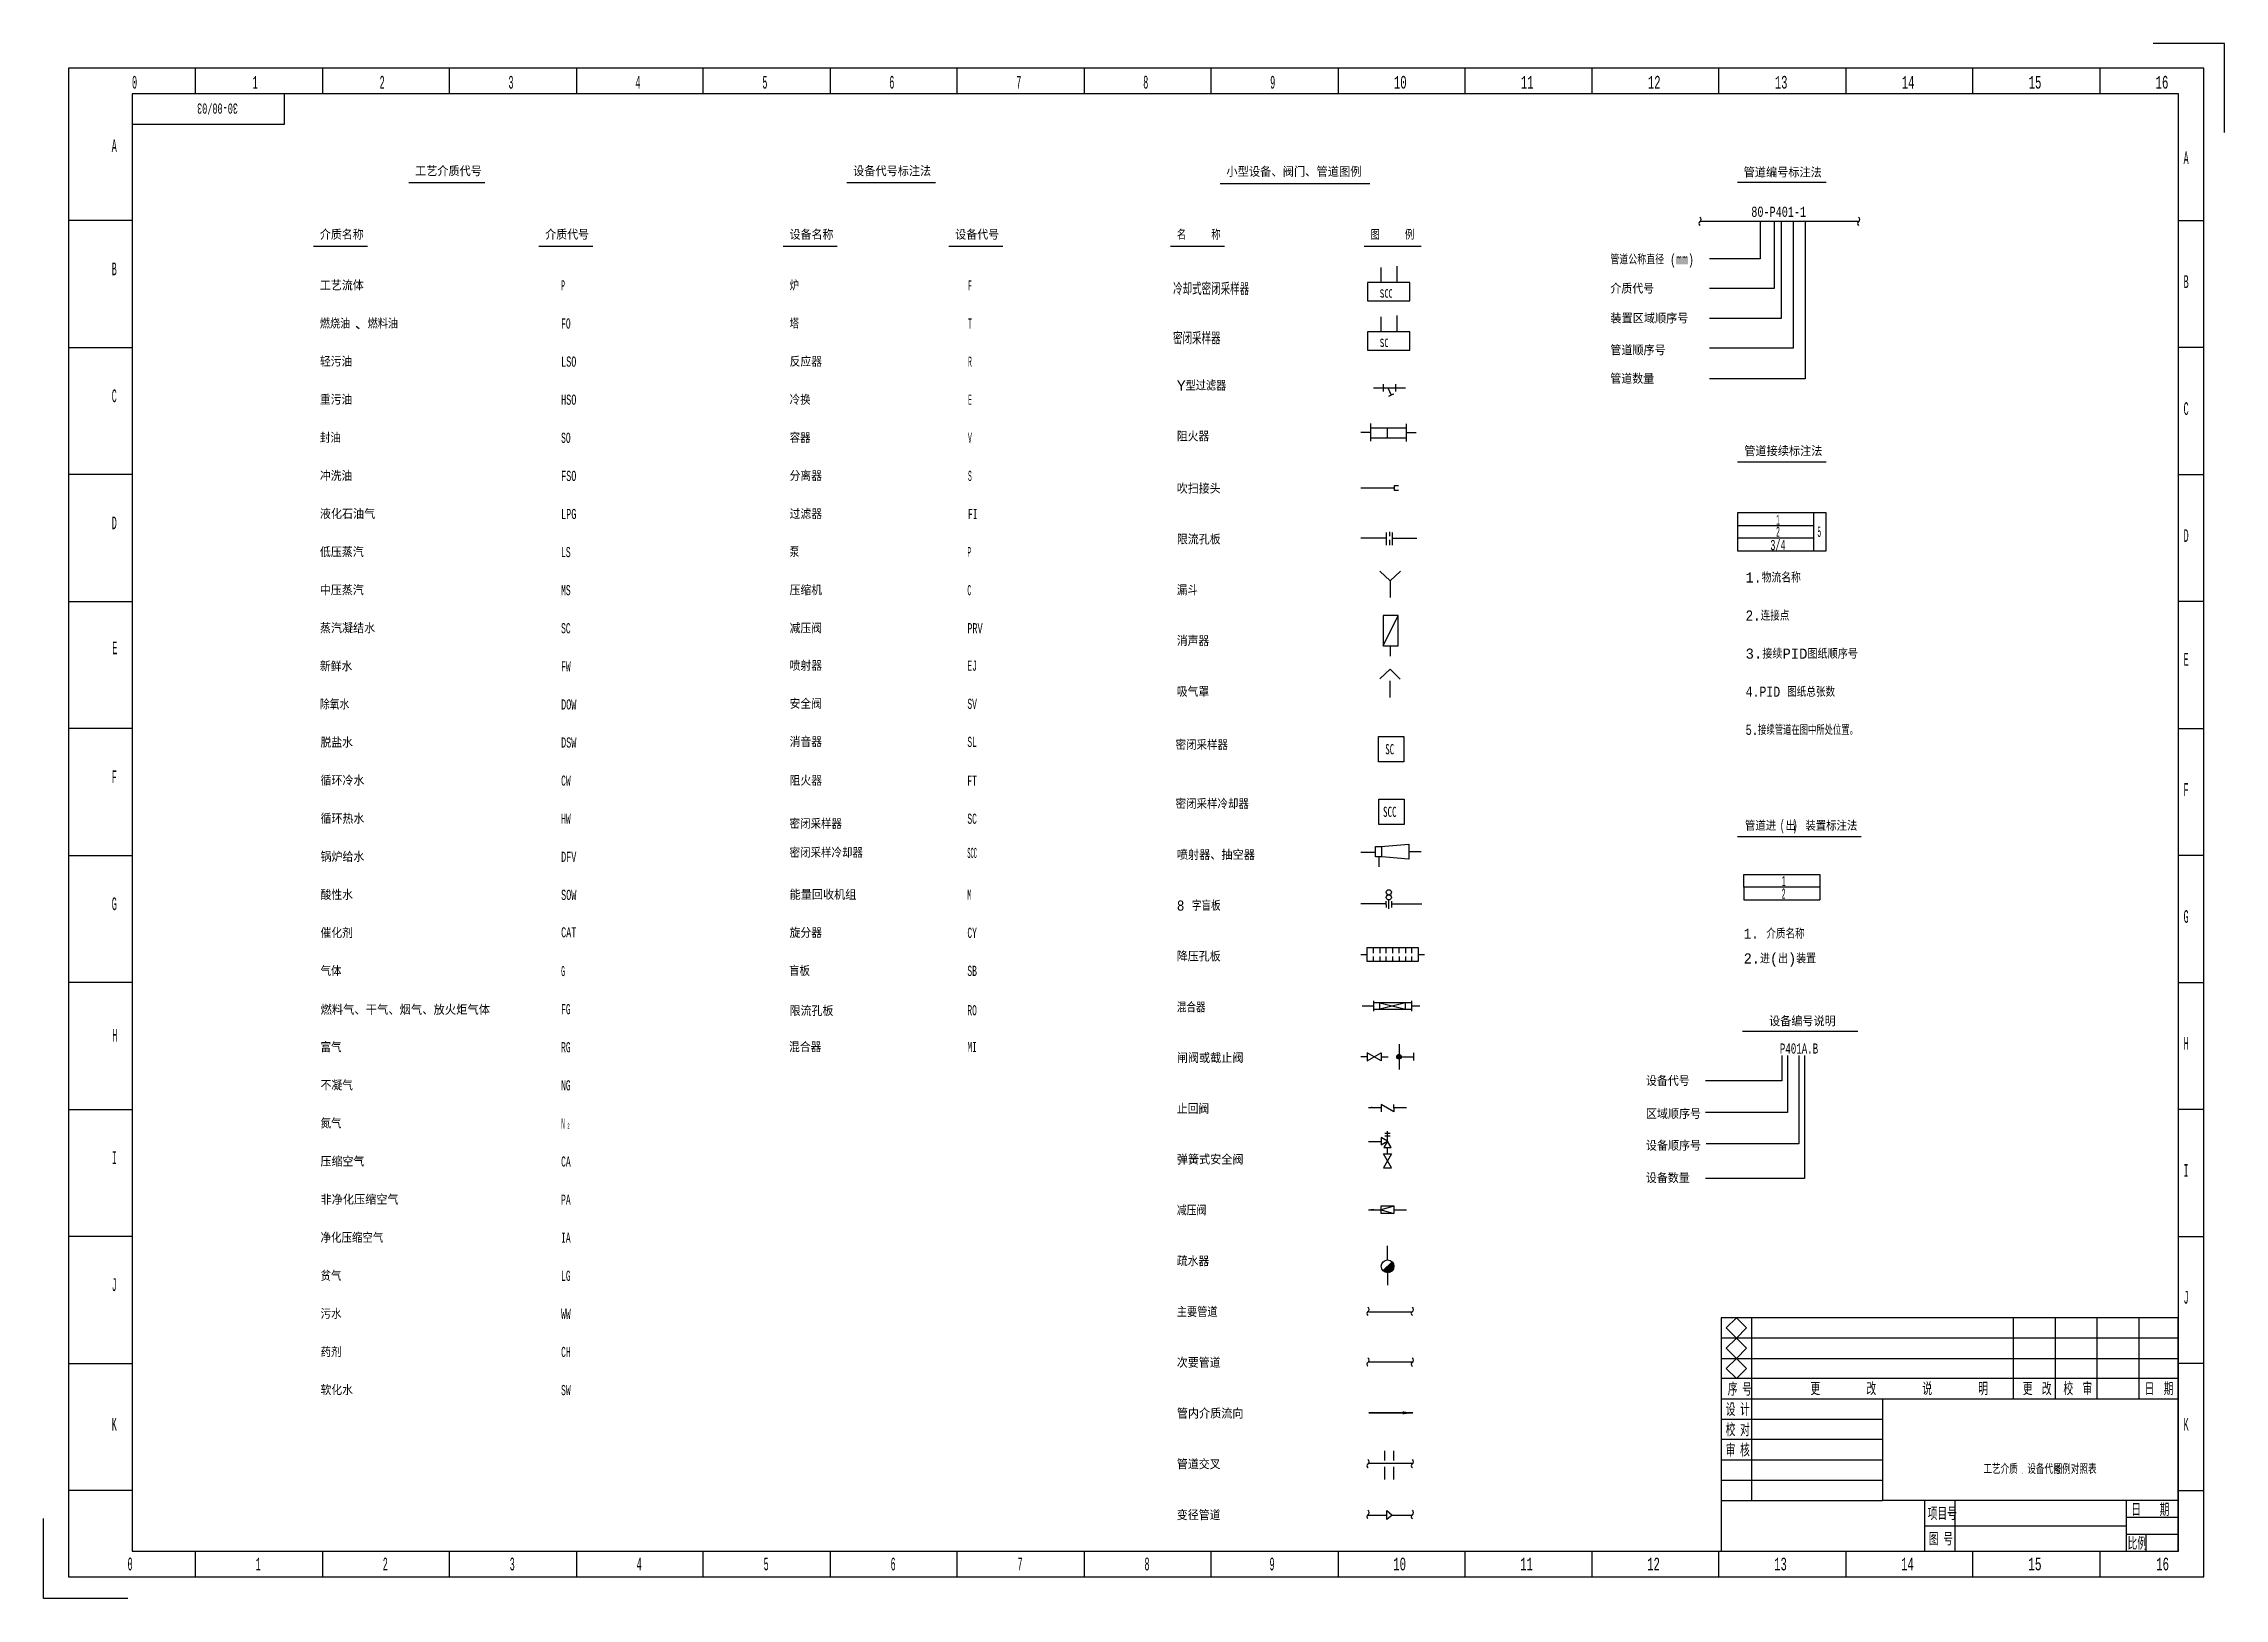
# Model space of a CAD drawing. Extents: x -10 to 849, y -9 to 604.
import ezdxf
from ezdxf.enums import TextEntityAlignment as Align

# ---------------------------------------------------------------- set-up
doc = ezdxf.new("R2010")
doc.units = 0
doc.header["$MEASUREMENT"] = 0
doc.layers.get('0').update_dxf_attribs({"linetype": 'CONTINUOUS'})
for name, color, linetype in [('39', 7, 'CONTINUOUS'), ('BORDER', 7, 'CONTINUOUS'), ('THICK', 1, 'CONTINUOUS')]:
    doc.layers.add(name, color=color, linetype=linetype)
doc.styles.add('HZ', font='ascii', dxfattribs={"width": 0.85, "height": 5, "bigfont": 'lytxt'})
doc.styles.add('MHZ', font='monotxt', dxfattribs={"width": 0.7, "bigfont": 'LYTXT'})

# ---------------------------------------------------------------- blocks, each defined once
blk = doc.blocks.new('000')
for p, q in [((0, 15), (0, 0)), ((35, 15), (0, 15)), ((0, 10), (30, 10)), ((30, 15), (30, 0)), ((35, 0), (35, 15)), ((30, 5), (0, 5)), ((0, 0), (35, 0))]:
    blk.add_line(p, q)
blk = doc.blocks.new('001')
for p, q in [((0, 4.86), (0, 2)), ((0, 3.43), (5, 3.43)), ((1.79, 3.43), (3.21, 0.57)), ((3.93, 0.93), (2.07, 0)), ((3.93, 0.93), (4.21, 1.07)), ((5, 2), (5, 4.86))]:
    blk.add_line(p, q)
blk = doc.blocks.new('002')
for p, q in [((0, 10.42), (3.99, 6.53)), ((3.99, 6.53), (8.03, 10.37)), ((3.98, 6.54), (3.98, 0))]:
    blk.add_line(p, q)
blk = doc.blocks.new('003')
for p, q in [((0, 11.98), (0, 0.02)), ((0.01, 0), (5.91, 12.01)), ((5.93, 11.97), (0.01, 11.97)), ((5.93, 0.02), (5.93, 11.97)), ((0, 0.02), (5.93, 0.02))]:
    blk.add_line(p, q)
blk = doc.blocks.new('004')
for p, q in [((0, 0.98), (0, 5.01)), ((0, 5.01), (2.08, 5.01)), ((2.42, 0.98), (0.01, 0.98)), ((2.08, 5.01), (13.17, 6.02)), ((13.17, 0), (2.42, 0.98)), ((2.47, 0.98), (2.47, 5.01)), ((13.17, 6.02), (13.17, 0))]:
    blk.add_line(p, q)
blk = doc.blocks.new('005')
for p, q in [((0, 1.75), (0, 3)), ((0, 1.75), (0, 0.5)), ((1, 0), (1, 3.5)), ((2, 3), (2, 0.5))]:
    blk.add_line(p, q)
for centre in [(1, 6.5), (1, 4.5)]:
    blk.add_circle(centre, 1)
blk = doc.blocks.new('006')
for p, q in [((0, 0), (5.5, 3.14)), ((5.5, 0), (0, 3.14)), ((0, 3.14), (0, 1.57)), ((0, 1.57), (0, 0)), ((5.5, 3.14), (5.5, 0))]:
    blk.add_line(p, q)
blk = doc.blocks.new('007')
for p, q in [((0, 0), (2.86, 5)), ((2.86, 5), (0, 5)), ((1.43, 0), (0, 0)), ((1.43, 0), (2.86, 0))]:
    blk.add_line(p, q)
blk = doc.blocks.new('008')
for p, q in [((2.5, 2.5), (0, 3.93)), ((0, 3.93), (0, 2.5)), ((0, 2.5), (0, 1.07)), ((0, 1.07), (2.5, 2.5)), ((2.5, 2.5), (1.07, 0)), ((1.07, 0), (2.5, 0)), ((1.43, 5.71), (3.57, 5.71)), ((1.43, 4.64), (3.57, 4.64)), ((2.5, 2.5), (2.5, 6.43)), ((3.93, 0), (2.5, 2.5)), ((2.5, 0), (3.93, 0))]:
    blk.add_line(p, q)
blk = doc.blocks.new('009')
for p, q in [((4.25, 4.29), (0.71, 0.75)), ((4.25, 4.29), (0.71, 0.75)), ((0.78, 0.68), (4.32, 4.22)), ((4.39, 4.14), (0.86, 0.61)), ((0.94, 0.55), (4.45, 4.06)), ((4.51, 3.98), (1.02, 0.49)), ((1.1, 0.43), (4.57, 3.9)), ((4.63, 3.82), (1.18, 0.37)), ((1.27, 0.32), (4.68, 3.73)), ((4.73, 3.63), (1.36, 0.27)), ((1.46, 0.23), (4.77, 3.54)), ((4.82, 3.44), (1.56, 0.18)), ((1.66, 0.14), (4.85, 3.34)), ((4.89, 3.23), (1.77, 0.11)), ((1.88, 0.08), (4.92, 3.12)), ((4.95, 3.01), (1.99, 0.05)), ((2.11, 0.03), (4.97, 2.89)), ((4.99, 2.76), (2.24, 0.01)), ((2.37, 0), (5, 2.63)), ((5, 2.49), (2.51, 0)), ((2.65, 0), (4.99, 2.35)), ((4.98, 2.19), (2.81, 0.02)), ((2.98, 0.05), (4.95, 2.02)), ((4.91, 1.84), (3.16, 0.09)), ((3.37, 0.16), (4.84, 1.63)), ((4.73, 1.38), (3.62, 0.27)), ((3.99, 0.49), (4.51, 1.01))]:
    blk.add_line(p, q)
blk.add_circle((2.5, 2.5), 2.5)
blk = doc.blocks.new('010')
for centre, radius, start, end in [((0.9, 0.75), 0.901, 123.69007, 236.30993), ((-0.1, 2.38), 1.01, 299.74488, 60.25512)]:
    blk.add_arc(centre, radius, start, end)
blk = doc.blocks.new('013')
for p, q in [((0, 1.5), (0, 3)), ((0, 3), (5, 3)), ((5, 2.93), (0, 1.5)), ((0, 1.5), (5, 0.07)), ((0, 0), (0, 1.5)), ((5, 0), (0, 0)), ((5, 3), (5, 0))]:
    blk.add_line(p, q)
blk = doc.blocks.new('SC')
blk.add_lwpolyline([(-0.5, -0.5), (-0.5, 0.5), (0.5, 0.5), (0.5, -0.5)], close=True)
at = {"width": 0.65}
blk.add_text('SC', height=0.4, dxfattribs=at).set_placement((-0.23, -0.203))
blk = doc.blocks.new('SCC')
blk.add_lwpolyline([(-0.5, -0.5), (-0.5, 0.5), (0.5, 0.5), (0.5, -0.5)], close=True)
at = {"width": 0.65}
blk.add_text('SCC', height=0.4, dxfattribs=at).set_placement((-0.338, -0.203))
blk = doc.blocks.new('TZ16')
at = {"color": 1, "linetype": 'Continuous'}
for p, q in [((-116.5, 60), (-116.5, 20)), ((-12.75, 6.64), (-12.75, 0.09))]:
    blk.add_line(p, q, dxfattribs=at)
at = {"linetype": 'Continuous'}
blk.add_line((-100, 10), (-20.5, 10), dxfattribs=at)
at = {"layer": 'THICK', "color": 1}
for p, q in [((-180, 92), (-180, 0)), ((-168, 20), (-168, 92)), ((-65, 92), (-65, 60)), ((-48.5, 92), (-48.5, 60)), ((-32, 92), (-32, 60)), ((-15.5, 92), (-15.5, 60)), ((0, 0), (0, 92)), ((-180, 60), (0, 60)), ((-180, 20), (-116.5, 20)), ((0, 20), (-116.5, 20)), ((-100, 20), (-100, 0)), ((-88, 20), (-88, 0)), ((-20.5, 20), (-20.5, 0)), ((0, 0), (-180, 0))]:
    blk.add_line(p, q, dxfattribs=at)
at = {"layer": 'THICK', "color": 1, "linetype": 'Continuous'}
blk.add_line((0, 92), (-180, 92), dxfattribs=at)
at = {"layer": 'THICK', "color": 3}
for p, q in [((-178, 88), (-174, 92)), ((-174, 84), (-178, 88)), ((-174, 92), (-170, 88)), ((-170, 88), (-174, 84)), ((-178, 80), (-174, 84)), ((-174, 76), (-178, 80)), ((-174, 84), (-170, 80)), ((-170, 80), (-174, 76)), ((-174, 76), (-178, 72)), ((-178, 72), (-174, 68)), ((-170, 72), (-174, 76)), ((-174, 68), (-170, 72))]:
    blk.add_line(p, q, dxfattribs=at)
at = {"layer": 'THICK', "color": 7, "linetype": 'Continuous'}
blk.add_line((0, 84), (-180, 84), dxfattribs=at)
at = {"layer": 'THICK', "color": 7}
for p, q in [((-180, 76), (0, 76)), ((0, 68), (-180, 68)), ((-180, 52), (-116.5, 52)), ((-116.5, 44), (-180, 44)), ((-180, 36), (-116.5, 36)), ((-180, 28), (-116.5, 28)), ((0, 13.32), (-20.5, 13.32)), ((0, 6.64), (-20.5, 6.64))]:
    blk.add_line(p, q, dxfattribs=at)
at = {"layer": 'THICK', "color": 3, "style": 'HZ', "width": 0.67}
for s, p in [(' 序 号', (-179.23, 61.32)), ('          更          改          说          明', (-163, 61.5)), ('更  改', (-61.22, 61.5)), ('校  审', (-45.22, 61.5)), ('日  期', (-13.22, 61.5)), ('设 计', (-178.23, 53.32)), ('校 对', (-178.23, 45.32)), ('审 核', (-178.23, 37.32)), ('项目号', (-98.73, 12.32)), ('日    期', (-18.48, 13.89)), ('图 号', (-98.23, 2.32)), ('比例', (-19.98, 0.6))]:
    blk.add_text(s, height=5, dxfattribs=at).set_placement(p)

msp = doc.modelspace()

# ---------------------------------------------------------------- linework, layer by layer
for p, q in [((134, 549), (164, 549)), ((306.5, 549), (341.5, 549)), ((512.5, 548.5), (453.5, 548.5)), ((692.25, 549), (657.25, 549)), ((666.25, 533.75), (666.25, 519)), ((671.75, 533.75), (671.75, 507.25)), ((674.5, 533.75), (674.5, 495.5)), ((679.25, 533.75), (679.25, 483.75)), ((684, 533.75), (684, 471.75)), ((96.5, 524), (117.75, 524)), ((185.25, 524), (206.5, 524)), ((281.5, 524), (302.75, 524)), ((346.75, 524), (368, 524)), ((434, 524), (455.25, 524)), ((510.25, 524), (532.75, 524)), ((517, 509.71), (517, 515.58)), ((523.33, 509.71), (523.33, 516.03)), ((666.25, 519), (646.25, 519)), ((511.57, 509.71), (511.57, 502.48)), ((528.31, 509.71), (511.57, 509.71)), ((528.31, 502.48), (528.31, 509.71)), ((671.75, 507.25), (646.25, 507.25)), ((511.57, 502.48), (528.31, 502.48)), ((113.25, 492.5), (114.5, 491.5)), ((528.31, 490.27), (511.57, 490.27)), ((511.57, 490.27), (511.57, 483.04)), ((517, 490.27), (517, 496.15)), ((523.33, 490.27), (523.33, 496.6)), ((528.31, 483.04), (528.31, 490.27)), ((674.5, 495.5), (646.25, 495.5)), ((511.57, 483.04), (528.31, 483.04)), ((679.25, 483.75), (646.25, 483.75)), ((517.75, 468.07), (514, 468.07)), ((526.5, 468.07), (522.75, 468.07)), ((684, 471.75), (646.25, 471.75)), ((512.75, 450.57), (509, 450.57)), ((512.75, 454.07), (512.75, 447.12)), ((512.78, 452.46), (526.87, 452.46)), ((526.85, 448.35), (512.79, 448.35)), ((519.72, 448.34), (518.96, 448.53)), ((519.5, 448.32), (519.5, 452.32)), ((526.87, 454.01), (526.87, 447.06)), ((527, 450.57), (530.75, 450.57)), ((657.25, 439), (692.25, 439)), ((522.25, 428.75), (522.25, 429.75)), ((522.25, 429.75), (523.75, 429.75)), ((509, 428.75), (522.25, 428.75)), ((522.25, 427.75), (522.25, 428.75)), ((523.75, 427.75), (522.25, 427.75)), ((519, 409), (509, 409)), ((519, 411.25), (519, 406.25)), ((520.25, 411.5), (520.25, 409.75)), ((520.25, 408.25), (520.25, 406.25)), ((521.5, 406.25), (521.5, 411.25)), ((521.5, 409), (531, 409)), ((520.5, 366.25), (520.5, 362.5)), ((520.51, 357.39), (516.47, 353.54)), ((520.5, 346.25), (520.5, 352.79)), ((524.5, 353.5), (520.51, 357.39)), ((509, 285.27), (514.5, 285.27)), ((527.75, 285.52), (532.75, 285.52)), ((657.25, 291.5), (706, 291.5)), ((516, 283.27), (516, 279.52)), ((659.75, 276.5), (689.75, 276.5)), ((659.75, 271.5), (659.75, 276.5)), ((689.75, 276.5), (689.75, 266.5)), ((689.75, 271.5), (659.75, 271.5)), ((659.75, 271.5), (659.75, 266.5)), ((659.75, 266.5), (689.75, 266.5)), ((519, 265.02), (509, 265.02)), ((521.25, 265.02), (533, 265.02)), ((509, 245.02), (511.5, 245.02)), ((511.5, 247.77), (531.5, 247.77)), ((511.5, 242.27), (511.5, 247.77)), ((531.5, 242.27), (511.5, 242.27)), ((514, 245.52), (514, 247.77)), ((514, 242.52), (514, 244.27)), ((516.5, 247.77), (516.5, 245.52)), ((516.5, 244.27), (516.5, 242.52)), ((519, 245.52), (519, 247.77)), ((519, 242.52), (519, 244.27)), ((521.5, 247.77), (521.5, 245.52)), ((521.5, 244.27), (521.5, 242.52)), ((524, 245.52), (524, 247.77)), ((524.25, 242.52), (524.25, 244.27)), ((526.5, 247.77), (526.5, 245.52)), ((526.5, 244.27), (526.5, 242.52)), ((529, 245.52), (529, 247.77)), ((529, 242.52), (529, 244.27)), ((531.5, 247.77), (531.5, 242.27)), ((531.5, 245.02), (534, 245.02)), ((509.5, 224.77), (514, 224.77)), ((514, 226.77), (514, 222.77)), ((529, 226.02), (514, 226.02)), ((514, 223.52), (529, 223.52)), ((526.5, 226.02), (516.5, 223.52)), ((516.5, 223.52), (516.5, 226.02)), ((516.5, 226.02), (526.5, 223.52)), ((526.5, 223.52), (526.5, 226.02)), ((529, 222.77), (529, 226.77)), ((529, 224.77), (532.25, 224.77)), ((704.75, 214.75), (659.25, 214.75)), ((524, 209.77), (524, 199.77)), ((529.75, 206.27), (529.75, 203.27)), ((511.5, 204.77), (509, 204.77)), ((517.25, 204.77), (519.75, 204.77)), ((524, 204.77), (529.75, 204.77)), ((674.75, 205.25), (674.75, 195.25)), ((677, 205.25), (677, 182.75)), ((681.5, 205.25), (681.5, 170.5)), ((683.75, 205.25), (683.75, 170.25)), ((674.75, 195.25), (644.75, 195.25)), ((512, 184.77), (517, 184.77)), ((522, 184.77), (527, 184.77)), ((677, 182.75), (644.75, 182.75)), ((517, 171.27), (512, 171.27)), ((519.5, 166.77), (519.5, 168.77)), ((681.5, 170.5), (645, 170.5)), ((683.75, 170.25), (683.75, 156.75)), ((683.75, 156.75), (644.75, 156.75)), ((512, 144.52), (517, 144.52)), ((522, 144.52), (527, 144.52)), ((519.5, 124.77), (519.5, 130.27)), ((519.5, 119.77), (519.5, 114.77)), ((529.25, 84.52), (512, 84.52)), ((529.25, 44.52), (512, 44.52)), ((518.25, 49.52), (518.25, 45.77)), ((518.25, 43.27), (518.25, 38.27)), ((522, 45.77), (522, 49.52)), ((522, 38.27), (522, 43.27)), ((519.25, 24.27), (519.25, 26.02)), ((519.25, 26.02), (521.25, 24.27)), ((511.75, 24.27), (519.25, 24.27)), ((521.25, 24.27), (519.25, 22.52)), ((519.25, 22.52), (519.25, 24.27)), ((521.25, 24.27), (529.25, 24.27))]:
    msp.add_line(p, q)
at = {"const_width": 0.6}
for points in [[(642.5, 533.75), (705, 533.75)], [(512, 104.27), (529.25, 104.27)], [(512, 64.52), (529.5, 64.52)]]:
    msp.add_lwpolyline(points, dxfattribs=at)
for points in [[(513, 184.77, 0.6, 0, 0), (517, 184.77, 0.6, 0, 0)], [(513, 144.52, 0.6, 0, 0), (517, 144.52, 0.6, 0, 0)], [(525.5, 64.52, 1.2, 0, 0), (529.5, 64.52, 1.2, 0, 0)]]:
    msp.add_lwpolyline(points, format="xyseb")
for radius in [0.901, 0.791, 0.559, 0.5, 0.25]:
    msp.add_circle((524, 204.77), radius)
at = {"layer": '39'}
for p, q in [((841, 594), (0, 594)), ((0, 594), (0, 0)), ((841, 594), (0, 594))]:
    msp.add_line(p, q, dxfattribs=at)
at = {"layer": 'BORDER'}
for p, q in [((849.07, 603.72), (821.09, 603.72)), ((849.07, 568.73), (849.07, 603.72)), ((0, 594), (0, 0)), ((841, 594), (0, 594)), ((50, 584), (50, 594)), ((100, 594), (100, 584)), ((150, 584), (150, 594)), ((200, 594), (200, 584)), ((250, 584), (250, 594)), ((300, 594), (300, 584)), ((350, 584), (350, 594)), ((400, 594), (400, 584)), ((450, 584), (450, 594)), ((500, 594), (500, 584)), ((550, 584), (550, 594)), ((600, 594), (600, 584)), ((650, 584), (650, 594)), ((700, 594), (700, 584)), ((750, 584), (750, 594)), ((800, 594), (800, 584)), ((841, 0), (841, 594)), ((25, 534), (0, 534)), ((831, 534), (841, 534)), ((0, 484), (25, 484)), ((841, 484), (831, 484)), ((25, 434), (0, 434)), ((831, 434), (841, 434)), ((0, 384), (25, 384)), ((841, 384), (831, 384)), ((25, 334), (0, 334)), ((831, 334), (841, 334)), ((0, 284), (25, 284)), ((841, 284), (831, 284)), ((25, 234), (0, 234)), ((831, 234), (841, 234)), ((0, 184), (25, 184)), ((841, 184), (831, 184)), ((25, 134), (0, 134)), ((831, 134), (841, 134)), ((0, 84), (25, 84)), ((841, 84), (831, 84)), ((25, 34), (0, 34)), ((831, 34), (841, 34)), ((-9.82, -8.53), (-9.82, 22.96)), ((50, 0), (50, 10)), ((100, 10), (100, 0)), ((150, 0), (150, 10)), ((200, 10), (200, 0)), ((250, 0), (250, 10)), ((300, 10), (300, 0)), ((350, 0), (350, 10)), ((400, 10), (400, 0)), ((450, 0), (450, 10)), ((500, 10), (500, 0)), ((550, 0), (550, 10)), ((600, 10), (600, 0)), ((650, 0), (650, 10)), ((700, 10), (700, 0)), ((750, 0), (750, 10)), ((800, 10), (800, 0)), ((0, 0), (841, 0)), ((23.41, -8.53), (-9.82, -8.53))]:
    msp.add_line(p, q, dxfattribs=at)
at = {"layer": 'BORDER', "color": 6}
for p, q in [((25, 584), (25, 10)), ((831, 584), (25, 584)), ((831, 10), (831, 584)), ((25, 10), (831, 10))]:
    msp.add_line(p, q, dxfattribs=at)
at = {"layer": 'BORDER', "color": 1}
for p, q in [((85, 572), (85, 584)), ((25, 572), (85, 572))]:
    msp.add_line(p, q, dxfattribs=at)

# ---------------------------------------------------------------- block references
for name, p in [('010', (642.1, 532.12)), ('010', (704.6, 532.12)), ('001', (517.75, 464.71)), ('000', (657.25, 404)), ('002', (516.5, 385.58)), ('003', (517.75, 366.52)), ('004', (514.75, 282.5)), ('005', (519, 263.02)), ('006', (511.5, 203.19)), ('008', (517, 169.02)), ('013', (517, 143.02)), ('009', (517, 119.77)), ('010', (511.35, 102.89)), ('010', (528.85, 102.89)), ('TZ16', (830.9, 9.99)), ('010', (511.35, 82.89)), ('010', (528.85, 82.89)), ('010', (511.35, 42.89)), ('010', (528.85, 42.89)), ('010', (511.35, 22.89)), ('010', (528.85, 22.89))]:
    msp.add_blockref(name, p)
at = {"xscale": 10, "yscale": 10, "zscale": 10}
for name, p in [('SC', (520.86, 325.9)), ('SCC', (521.09, 301.25))]:
    msp.add_blockref(name, p, dxfattribs=at)
at = {"rotation": 90}
for name, p in [('007', (522, 183.09)), ('006', (521.07, 161.02))]:
    msp.add_blockref(name, p, dxfattribs=at)

# ---------------------------------------------------------------- texts
at = {"style": 'MHZ', "width": 0.525}
msp.add_text('30-00/03', height=4, rotation=180, dxfattribs=at).set_placement((66.72, 580.14), (50.62, 580.14), align=Align.FIT)
at = {"style": 'MHZ'}
for s, height, width, p, p2 in [('工艺介质代号', 4, 1.101399, (136.5, 551.5), (162.75, 551.5)), ('设备代号标注法', 4, 1.099523, (309, 551.5), (339.75, 551.5)), ('小型设备、阀门、管道图例', 4, 1.116352, (456, 551.25), (509.25, 551.25)), ('管道编号标注法', 4, 1.099523, (659.75, 551), (690.5, 551)), ('80-P401-1 ', 4, 0.6, (662.75, 535.5), (686.75, 535.5)), ('介质名称', 4, 1.082636, (99, 526.5), (116.25, 526.5)), ('介质代号', 4, 1.089474, (187.75, 526.5), (205, 526.5)), ('设备名称', 4, 1.082636, (284, 526.5), (301.25, 526.5)), ('设备代号', 4, 1.089474, (349.25, 526.5), (366.5, 526.5)), ('名    称', 4, 0.720752, (436.5, 526.5), (453.75, 526.5)), ('图    例', 4, 0.727848, (512.75, 526.5), (530, 526.5)), ('管道公称直径 (mm) ', 4, 0.734375, (607.25, 516.75), (642.5, 516.75)), ('工艺流体', 4, 1.073651, (99, 506.5), (116.25, 506.5)), ('P', 4, 0.5625, (194, 506.5), (195.5, 506.5)), ('炉', 4, 0.986842, (284, 506.5), (287.75, 506.5)), ('F', 4, 0.5625, (354.25, 506.5), (355.75, 506.5)), ('介质代号', 4, 1.089474, (607.25, 505.25), (624.5, 505.25)), ('燃烧油  燃料油', 4, 0.969013, (99, 491.5), (129.75, 491.5)), ('FO', 4, 0.5625, (194, 491.5), (197.75, 491.5)), ('塔', 4, 0.945378, (284, 491.5), (287.75, 491.5)), ('T', 4, 0.5625, (354.25, 491.5), (355.75, 491.5)), ('装置区域顺序号', 4, 1.10479, (607.25, 493.5), (638, 493.5)), ('管道顺序号', 4, 1.096639, (607.25, 481), (629, 481)), ('轻污油', 4, 1.086648, (99, 476.5), (111.75, 476.5)), ('LSO', 4, 0.5625, (194, 476.5), (200, 476.5)), ('反应器', 4, 1.05663, (284, 476.5), (296.75, 476.5)), ('R', 4, 0.5625, (354.25, 476.5), (355.75, 476.5)), ('管道数量', 4, 1.084906, (607.25, 469.75), (624.5, 469.75)), ('重污油', 4, 1.086648, (99, 461.5), (111.75, 461.5)), ('HSO', 4, 0.5625, (194, 461.5), (200, 461.5)), ('冷换', 4, 1.022727, (284, 461.5), (292.25, 461.5)), ('E', 4, 0.5625, (354.25, 461.5), (355.75, 461.5)), ('Y型过滤器', 4, 0.971761, (436.5, 467.07), (456, 467.07)), ('封油', 4, 1.06681, (99, 446.5), (107.25, 446.5)), ('SO', 4, 0.5625, (194, 446.5), (197.75, 446.5)), ('容器', 4, 1.022727, (284, 446.5), (292.25, 446.5)), ('V', 4, 0.5625, (354.25, 446.5), (355.75, 446.5)), ('阻火器', 4, 1.05663, (436.5, 447.07), (449.25, 447.07)), ('管道接续标注法', 4, 1.099523, (660, 441.25), (690.75, 441.25)), ('冲洗油', 4, 1.086648, (99, 431.5), (111.75, 431.5)), ('FSO', 4, 0.5625, (194, 431.5), (200, 431.5)), ('分离器', 4, 1.05663, (284, 431.5), (296.75, 431.5)), ('S', 4, 0.5625, (354.25, 431.5), (355.75, 431.5)), ('吹扫接头', 4, 1.091772, (436.5, 426.5), (453.75, 426.5)), ('液化石油气', 4, 1.092965, (99, 416.5), (120.75, 416.5)), ('过滤器', 4, 1.05663, (284, 416.5), (296.75, 416.5)), ('LPG', 4, 0.5625, (194, 416.5), (200, 416.5)), ('FI', 4, 0.625, (354.25, 416.5), (358, 416.5)), ('1', 4, 0.75, (672.5, 414.25), (674, 414.25)), ('2', 4, 0.5625, (672.5, 409.5), (674, 409.5)), ('5', 4, 0.5625, (688.75, 409.5), (690.25, 409.5)), ('低压蒸汽', 4, 1.089474, (99, 401.5), (116.25, 401.5)), ('LS', 4, 0.5625, (194, 401.5), (197.75, 401.5)), ('泵', 4, 0.95339, (284, 401.5), (287.75, 401.5)), ('P', 4, 0.5625, (354, 401.5), (355.5, 401.5)), ('限流孔板', 4, 1.078125, (436.5, 406.5), (453.75, 406.5)), ('3/4', 4, 0.5625, (670.25, 404.25), (676.25, 404.25)), ('1.物流名称', 4, 0.908774, (660.5, 391.5), (682.25, 391.5)), ('中压蒸汽', 4, 1.089474, (99, 386.5), (116.25, 386.5)), ('MS', 4, 0.5625, (194, 386.5), (197.75, 386.5)), ('压缩机', 4, 1.071429, (284, 386.5), (296.75, 386.5)), ('C', 4, 0.5625, (354, 386.5), (355.5, 386.5)), ('漏斗', 4, 1.071429, (436.5, 386.5), (444.75, 386.5)), ('2.连接点', 4, 0.881601, (660.5, 376.5), (677.75, 376.5)), ('蒸汽凝结水', 4, 1.080298, (99, 371.5), (120.75, 371.5)), ('SC', 4, 0.5625, (194, 371.5), (197.75, 371.5)), ('减压阀', 4, 1.102305, (284, 371.5), (296.75, 371.5)), ('PRV', 4, 0.5625, (354, 371.5), (360, 371.5)), ('消声器', 4, 1.05663, (436.5, 366.5), (449.25, 366.5)), ('新鲜水', 4, 1.050824, (99, 356.5), (111.75, 356.5)), ('喷射器', 4, 1.05663, (284, 356.75), (296.75, 356.75)), ('EJ', 4, 0.5625, (354, 356.75), (357.75, 356.75)), ('3.接续PID图纸顺序号', 4, 0.925087, (660.5, 361.5), (704.75, 361.5)), ('FW', 4, 0.5625, (194, 356.5), (197.75, 356.5)), ('除氧水 ', 4, 0.9375, (99, 341.5), (114, 341.5)), ('DOW', 4, 0.5625, (194, 341.5), (200, 341.5)), ('安全阀', 4, 1.102305, (284, 341.75), (296.75, 341.75)), ('SV', 4, 0.5625, (354, 341.75), (357.75, 341.75)), ('吸气罩', 4, 1.074438, (436.5, 346.5), (449.25, 346.5)), ('4.PID 图纸总张数', 4, 0.801744, (660.5, 346.5), (695.75, 346.5)), ('5.接续管道在图中所处位置。', 4, 0.822491, (660.5, 331.5), (704.75, 331.5)), ('脱盐水', 4, 1.050824, (99.25, 326.5), (112, 326.5)), ('DSW', 4, 0.5625, (194, 326.5), (200, 326.5)), ('消音器', 4, 1.05663, (284, 326.75), (296.75, 326.75)), ('SL', 4, 0.5625, (354, 326.75), (357.75, 326.75)), ('循环冷水', 4, 1.069215, (99.25, 311.5), (116.5, 311.5)), ('CW', 4, 0.5625, (194, 311.5), (197.75, 311.5)), ('阻火器', 4, 1.05663, (284, 311.5), (296.75, 311.5)), ('FT', 4, 0.5625, (354, 311.5), (357.75, 311.5)), ('循环热水', 4, 1.069215, (99.25, 296.5), (116.5, 296.5)), ('HW', 4, 0.5625, (194, 296.5), (197.75, 296.5)), ('SC', 4, 0.5625, (354, 296.5), (357.75, 296.5)), ('管道进 出 装置标注法', 4, 1.006444, (660.25, 293.75), (704.5, 293.75)), ('(', 4, 1.5, (674, 294), (676, 294)), (')', 4, 1.5, (679, 294), (681, 294)), ('锅炉给水', 4, 1.069215, (99.25, 281.5), (116.5, 281.5)), ('DFV', 4, 0.5625, (194, 281.5), (200, 281.5)), ('SCC', 4, 0.351562, (354, 283.01), (357.75, 283.01)), ('喷射器、抽空器', 4, 1.095606, (436.5, 282.27), (467.25, 282.27)), ('1', 4, 0.75, (674.75, 272), (676.25, 272)), ('酸性水', 4, 1.050824, (99.25, 266.5), (112, 266.5)), ('SOW', 4, 0.5625, (194, 266.5), (200, 266.5)), ('能量回收机组', 4, 1.101399, (284, 266.57), (310.25, 266.57)), ('M', 4, 0.5625, (354, 266.57), (355.5, 266.57)), ('8 字盲板', 4, 0.8625, (436.5, 262.27), (453.75, 262.27)), ('2', 4, 0.5625, (674.75, 267), (676.25, 267)), ('催化剂', 4, 1.089744, (99.25, 251.5), (112, 251.5)), ('CAT', 4, 0.5625, (194, 251.75), (200, 251.75)), ('旋分器', 4, 1.05663, (284, 251.57), (296.75, 251.57)), ('CY', 4, 0.5625, (354, 251.57), (357.75, 251.57)), ('1. 介质名称', 4, 0.859189, (659.75, 251.25), (683.75, 251.25)), ('气体', 4, 1.022727, (99.25, 236.5), (107.5, 236.5)), ('G', 4, 0.5625, (194, 236.5), (195.5, 236.5)), ('盲板', 4, 1.03125, (283.75, 236.57), (292, 236.57)), ('SB', 4, 0.5625, (354, 236.57), (357.75, 236.57)), ('降压孔板', 4, 1.078125, (436.5, 242.27), (453.75, 242.27)), ('2.进(出)装置', 4, 0.893417, (659.75, 241.47), (688.25, 241.47)), ('燃料气、干气、烟气、放火炬气体', 4, 1.111265, (99.25, 221.25), (166, 221.25)), ('FG', 4, 0.5625, (194, 221.5), (197.75, 221.5)), ('限流孔板', 4, 1.078125, (284, 220.82), (301.25, 220.82)), ('RO', 4, 0.5625, (354, 221.07), (357.75, 221.07)), ('混合器  ', 4, 0.8625, (436.5, 222.27), (453.75, 222.27)), ('设备编号说明', 4, 1.110719, (669.75, 216.75), (696, 216.75)), ('富气', 4, 1.044304, (99.25, 206.5), (107.5, 206.5)), ('RG', 4, 0.5625, (194, 206.5), (197.75, 206.5)), ('混合器', 4, 1.05663, (283.75, 206.57), (296.5, 206.57)), ('MI', 4, 0.625, (354, 206.57), (357.75, 206.57)), ('闸阀或截止阀', 4, 1.113861, (436.5, 202.27), (462.75, 202.27)), ('P401A.B ', 4, 0.539062, (674, 206), (691.25, 206)), ('设备代号', 4, 1.089474, (621.25, 193.25), (638.5, 193.25)), ('不凝气', 4, 1.071429, (99.25, 191.5), (112, 191.5)), ('NG', 4, 0.5625, (194, 191.5), (197.75, 191.5)), ('氮气', 4, 1.044304, (99.25, 176.5), (107.5, 176.5)), ('N', 4, 0.5625, (194, 176.5), (195.5, 176.5)), ('止回阀', 4, 1.102305, (436.5, 182.27), (449.25, 182.27)), ('区域顺序号', 4, 1.096639, (621.25, 180.25), (643, 180.25)), ('2', 2, 0.6, (196.5, 176.5), (197.3, 176.5)), ('设备顺序号', 4, 1.096639, (621.25, 167.75), (643, 167.75)), ('压缩空气', 4, 1.084906, (99.25, 161.5), (116.5, 161.5)), ('CA', 4, 0.5625, (194, 161.5), (197.75, 161.5)), ('弹簧式安全阀', 4, 1.113861, (436.5, 162.27), (462.75, 162.27)), ('设备数量', 4, 1.084906, (621.25, 155), (638.5, 155)), ('非净化压缩空气', 4, 1.102151, (99.25, 146.5), (130, 146.5)), ('PA', 4, 0.5625, (194, 146.5), (197.75, 146.5)), ('减压阀 ', 4, 0.9375, (436.5, 142.27), (451.5, 142.27)), ('净化压缩空气 ', 4, 1.017857, (99.25, 131.5), (127.75, 131.5)), ('IA', 4, 0.5625, (194, 131.5), (197.75, 131.5)), ('贫气', 4, 1.044304, (99.25, 116.5), (107.5, 116.5)), ('LG', 4, 0.5625, (194, 116.5), (197.75, 116.5)), ('疏水器', 4, 1.05663, (436.5, 122.27), (449.25, 122.27)), ('污水', 4, 1.014344, (99.25, 101.5), (107.5, 101.5)), ('WW', 4, 0.5625, (194, 101.5), (197.75, 101.5)), ('主要管道 ', 4, 0.975, (436.5, 102.27), (456, 102.27)), ('药剂', 4, 1.071429, (99.25, 86.5), (107.5, 86.5)), ('CH', 4, 0.5625, (194, 86.5), (197.75, 86.5)), ('次要管道', 4, 1.082636, (436.5, 82.27), (453.75, 82.27)), ('软化水', 4, 1.050824, (99.25, 71.5), (112, 71.5)), ('SW', 4, 0.5625, (194, 71.5), (197.75, 71.5)), ('管内介质流向', 4, 1.115439, (436.5, 62.27), (462.75, 62.27)), ('管道交叉', 4, 1.089474, (436.5, 42.27), (453.75, 42.27)), ('变径管道', 4, 1.082636, (436.5, 22.27), (453.75, 22.27))]:
    msp.add_text(s, height=height, dxfattribs=dict(at, width=width)).set_placement(p, p2, align=Align.FIT)
at = {"style": 'HZ', "width": 0.65}
for s, height, p in [('冷却式密闭采样器', 4.8, (435.02, 504.74)), ('scc', 4.8, (516.46, 503.65)), ('密闭采样器', 4.8, (435.02, 485.3)), ('sc', 4.8, (516.46, 484.22)), ('工艺介质 . 设备代号', 4, (754.16, 40.47)), ('图例对照表', 4, (781.83, 40.47))]:
    msp.add_text(s, height=height, dxfattribs=at).set_placement(p)
at = {"style": 'MHZ', "width": 1.083887}
for s, p in [('密闭采样器', (436.02, 327.57)), ('密闭采样冷却器', (436.02, 304.34)), ('密闭采样器', (284, 296.5)), ('密闭采样冷却器', (284, 285.12))]:
    msp.add_text(s, height=4, dxfattribs=at).set_placement(p, align=Align.MIDDLE_LEFT)
at = {"layer": 'BORDER', "style": 'MHZ'}
for s, width, p, p2 in [('0', 0.6, (25, 586), (27, 586)), ('1', 0.8, (72.5, 586), (74.5, 586)), ('2', 0.6, (122.5, 586), (124.5, 586)), ('3', 0.6, (173.25, 586), (175.25, 586)), ('4', 0.6, (223.25, 586), (225.25, 586)), ('5', 0.6, (273.25, 586), (275.25, 586)), ('6', 0.6, (323.25, 586), (325.25, 586)), ('7', 0.6, (373.25, 586), (375.25, 586)), ('8', 0.6, (423.25, 586), (425.25, 586)), ('9', 0.6, (473.25, 586), (475.25, 586)), ('10', 0.6, (522, 586), (527, 586)), ('11', 0.666667, (572, 586), (577, 586)), ('12', 0.6, (622, 586), (627, 586)), ('13', 0.6, (672, 586), (677, 586)), ('14', 0.6, (722, 586), (727, 586)), ('15', 0.6, (772, 586), (777, 586)), ('16', 0.6, (822, 586), (827, 586)), ('A', 0.6, (17, 561), (19, 561)), ('A', 0.6, (833, 556.25), (835, 556.25)), ('B', 0.6, (17, 512.5), (19, 512.5)), ('B', 0.6, (833, 507.5), (835, 507.5)), ('C', 0.6, (17, 462.5), (19, 462.5)), ('C', 0.6, (833, 457.5), (835, 457.5)), ('D', 0.6, (17, 412.5), (19, 412.5)), ('D', 0.6, (833, 407.5), (835, 407.5)), ('E', 0.6, (17.25, 363.25), (19.25, 363.25)), ('E', 0.6, (833, 358.75), (835, 358.75)), ('F', 0.6, (17, 312.5), (19, 312.5)), ('F', 0.6, (833, 307.5), (835, 307.5)), ('G', 0.6, (17, 262.5), (19, 262.5)), ('G', 0.6, (833, 257.5), (835, 257.5)), ('H', 0.6, (17.25, 210.75), (19.25, 210.75)), ('H', 0.6, (833, 207.5), (835, 207.5)), ('I', 0.8, (17, 162.5), (19, 162.5)), ('I', 0.8, (833, 157.5), (835, 157.5)), ('J', 0.6, (17, 112.5), (19, 112.5)), ('J', 0.6, (833, 107.5), (835, 107.5)), ('K', 0.6, (17, 57.5), (19, 57.5)), ('K', 0.6, (833, 57.5), (835, 57.5)), ('0', 0.6, (23.25, 2.5), (25.25, 2.5)), ('1', 0.8, (73.75, 2.5), (75.75, 2.5)), ('2', 0.6, (123.75, 2.5), (125.75, 2.5)), ('3', 0.6, (173.75, 2.5), (175.75, 2.5)), ('4', 0.6, (223.75, 2.5), (225.75, 2.5)), ('5', 0.6, (273.75, 2.5), (275.75, 2.5)), ('6', 0.6, (323.75, 2.5), (325.75, 2.5)), ('7', 0.6, (373.75, 2.5), (375.75, 2.5)), ('8', 0.6, (423.75, 2.5), (425.75, 2.5)), ('9', 0.6, (473, 2.5), (475, 2.5)), ('10', 0.6, (521.75, 2.5), (526.75, 2.5)), ('11', 0.666667, (571.75, 2.5), (576.75, 2.5)), ('12', 0.6, (621.75, 2.5), (626.75, 2.5)), ('13', 0.6, (671.75, 2.5), (676.75, 2.5)), ('14', 0.6, (721.75, 2.5), (726.75, 2.5)), ('15 ', 0.533333, (771.75, 2.5), (779.75, 2.5)), ('16', 0.6, (822.25, 2.5), (827.25, 2.5))]:
    msp.add_text(s, height=5, dxfattribs=dict(at, width=width)).set_placement(p, p2, align=Align.FIT)

doc.saveas('drawing.dxf')
